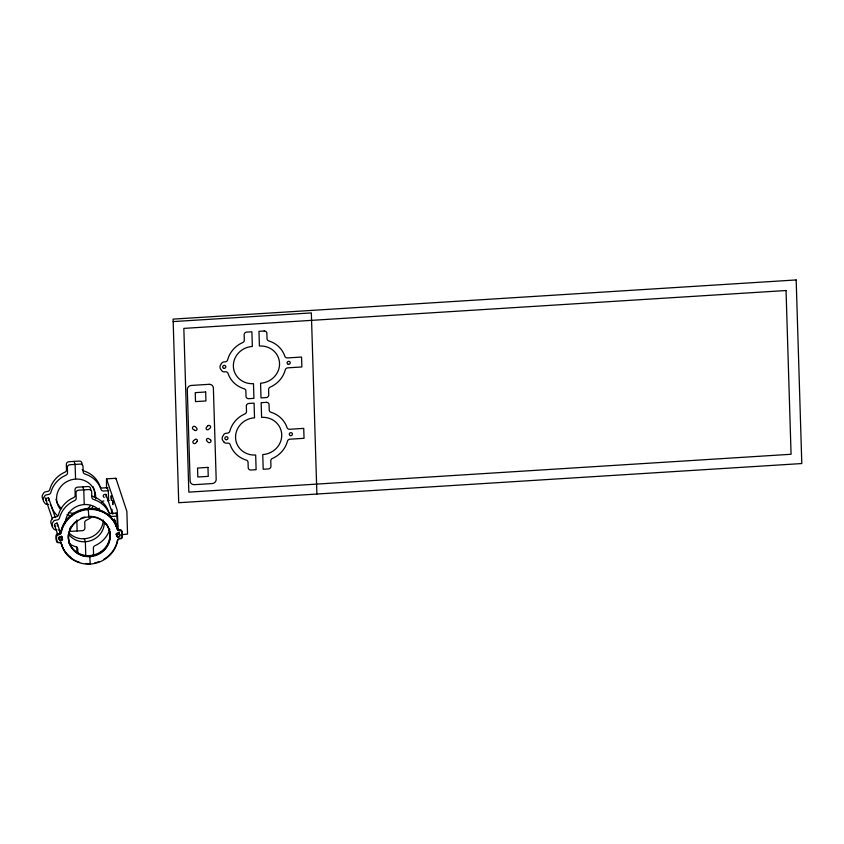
<?xml version="1.0" encoding="UTF-8"?>
<svg xmlns="http://www.w3.org/2000/svg" width="844" height="844" viewBox="0 0 844 844"><rect width="100%" height="100%" fill="white"/><g stroke="black" fill="none" stroke-linecap="round" stroke-linejoin="round"><path stroke-width="1.27" d="M112.927 513.595L112.99 513.015L113.159 513.616M115.723 478.917L115.913 478.274L126.874 511.411L127.539 534.073L121.578 534.695M112.706 500.64L112.832 504.628L112.748 500.524M111.83 513.205L111.725 509.185L111.545 511.854M115.871 478.274L106.492 478.864L106.502 488.043M173.168 321.596L311.341 312.913L316.89 494.025M107.832 487.663L102.535 488.001A2.627 2.469 -18.8 0 1 99.972 486.355A26.238 24.698 -18.8 0 0 83.872 470.984A2.627 2.469 -18.8 0 1 82.279 469.486M108.855 490.68L103.559 491.008A2.627 2.469 -18.8 0 1 100.995 489.362A26.238 24.698 -18.8 0 0 84.896 474.001A2.627 2.469 -18.8 0 1 83.166 471.796L83.007 466.416A2.627 2.469 -18.8 0 0 80.317 464.094L69.894 464.749A2.627 2.469 -18.8 0 0 67.362 467.397L67.531 472.777A2.627 2.469 -18.8 0 1 65.938 475.193A26.238 24.698 -18.8 0 0 50.84 492.516A2.627 2.469 -18.8 0 1 48.382 494.478L45.724 495.038A3.133 2.954 -18.8 0 0 44.658 496.166L43.561 497.96A3.228 3.038 -18.8 0 0 43.255 499.775A3.228 3.038 -18.8 0 0 43.677 501.536L44.869 503.193A3.133 2.954 -18.8 0 0 46.009 504.174L48.541 504.417M107.399 500.714L109.161 500.597M116.493 513.11L111.197 513.437A2.627 2.469 -18.8 0 1 108.633 511.791A26.238 24.698 -18.8 0 0 92.534 496.43A2.627 2.469 -18.8 0 1 91.563 495.871M117.516 516.117L112.22 516.454A2.627 2.469 -18.8 0 1 109.657 514.808A26.238 24.698 -18.8 0 0 93.557 499.437A2.627 2.469 -18.8 0 1 91.827 497.232L91.669 491.852A2.627 2.469 -18.8 0 0 88.979 489.541L78.555 490.195A2.627 2.469 -18.8 0 0 76.023 492.833L76.192 498.224A2.627 2.469 -18.8 0 1 74.599 500.629A26.238 24.698 -18.8 0 0 59.502 517.963A2.627 2.469 -18.8 0 1 57.044 519.925L54.385 520.484A3.133 2.954 -18.8 0 0 53.32 521.613L52.222 523.407A3.228 3.038 -18.8 0 0 51.917 525.221A3.228 3.038 -18.8 0 0 52.339 526.983L53.531 528.639A3.133 2.954 -18.8 0 0 54.67 529.621L56.907 529.874M116.061 526.16L117.822 526.044M106.492 478.864L117.221 510.209L118.171 529.969M223.85 441.897L222.637 440.251A3.228 3.038 -18.8 0 1 222.225 438.479A3.228 3.038 -18.8 0 1 222.542 436.664L223.628 434.871A3.007 2.838 -18.8 0 1 226.139 433.246L227.352 433.183A2.627 2.469 -18.8 0 0 229.811 431.221A26.238 24.698 -18.8 0 1 244.908 413.898A2.627 2.469 -18.8 0 0 246.501 411.482L246.332 406.101A2.627 2.469 -18.8 0 1 248.864 403.453L254.076 403.126L254.529 417.801A19.676 18.526 -18.8 0 0 235.55 437.646A19.676 18.526 -18.8 0 0 255.669 455.022L256.122 469.697L250.9 470.024A2.627 2.469 -18.8 0 1 248.22 467.713L248.052 462.333A2.627 2.469 -18.8 0 0 246.321 460.117A26.238 24.698 -18.8 0 1 230.222 444.756A2.627 2.469 -18.8 0 0 227.658 443.111L226.445 443.184A3.007 2.838 -18.8 0 1 223.871 441.887M43.392 499.564L42.643 498.53A3.228 3.038 -18.8 0 1 42.232 496.757A3.228 3.038 -18.8 0 1 42.538 494.953L43.635 493.149A3.133 2.954 -18.8 0 1 44.7 492.031L47.359 491.461A2.627 2.469 -18.8 0 0 49.807 489.499A26.238 24.698 -18.8 0 1 64.914 472.176A2.627 2.469 -18.8 0 0 66.497 469.76L66.338 464.379A2.627 2.469 -18.8 0 1 68.87 461.731L79.294 461.077A2.627 2.469 -18.8 0 1 81.974 463.398L82.016 464.738M107.272 487.695L108.306 490.723L108.612 500.65M115.934 513.141L116.968 516.169L117.274 526.086M105.89 494.194L112.632 513.996M114.32 518.954L118.107 530.095M118.951 532.564L119.795 535.043M74.082 461.404L75.105 464.422L75.559 479.097M82.744 486.851L83.767 489.868L84.221 504.543M88.472 515.916L88.81 516.918L88.24 508.468A28.865 27.166 -18.8 0 0 60.905 531.604A2.627 2.469 -18.8 0 1 58.415 533.714L57.772 533.746A1.572 1.477 -18.8 0 0 56.253 535.212A33.074 31.133 -18.8 0 0 56.411 540.424A1.572 1.477 -18.8 0 0 57.74 541.69M84.337 538.746L85.36 541.764L85.75 554.603M48.53 497.791L55.282 517.604M56.959 522.552L60.335 532.458M61.601 536.172L62.445 538.651M45.217 497.844L52.381 518.891M54.491 525.084L57.856 534.99M58.7 537.459L59.544 539.938M90.677 490.185L90.635 488.845A2.627 2.469 -18.8 0 0 87.955 486.524L77.532 487.178A2.627 2.469 -18.8 0 0 75 489.826L75.158 495.206A2.627 2.469 -18.8 0 1 73.576 497.622A26.238 24.698 -18.8 0 0 58.468 514.946A2.627 2.469 -18.8 0 1 56.02 516.908L53.362 517.467A3.133 2.954 -18.8 0 0 52.296 518.596L51.189 520.389A3.228 3.038 -18.8 0 0 50.893 522.204A3.228 3.038 -18.8 0 0 51.315 523.966L52.507 525.622A3.133 2.954 -18.8 0 0 52.729 525.907M88.303 510.325L88.24 508.468A28.865 27.166 -18.8 0 1 116.894 528.091A2.627 2.469 -18.8 0 0 119.5 529.874L120.143 529.832A1.572 1.477 -18.8 0 1 121.747 531.098A33.074 31.133 -18.8 0 1 121.874 532.395M89.886 557.04L89.686 555.605L90.255 564.056A28.865 27.166 -18.8 0 1 61.612 544.433A2.627 2.469 -18.8 0 0 59.006 542.65L58.352 542.692A1.572 1.477 -18.8 0 1 56.759 541.426A33.074 31.133 -18.8 0 1 56.59 536.214A1.572 1.477 -18.8 0 1 58.109 534.758L58.764 534.716A2.627 2.469 -18.8 0 0 61.243 532.606A28.865 27.166 -18.8 0 1 88.588 509.47A28.865 27.166 -18.8 0 1 117.232 529.093A2.627 2.469 -18.8 0 0 119.837 530.876L120.492 530.834A1.572 1.477 -18.8 0 1 122.085 532.1A33.074 31.133 -18.8 0 1 122.253 537.312A1.572 1.477 -18.8 0 1 120.734 538.778L120.08 538.81A2.627 2.469 -18.8 0 0 117.601 540.92A28.865 27.166 -18.8 0 1 90.255 564.056L90.086 563.549A28.865 27.166 -18.8 0 1 85.497 563.486M76.804 519.988L77.142 530.992M77.87 553.105L77.743 549.064A2.627 2.469 -18.8 0 0 76.013 546.859A26.238 24.698 -18.8 0 1 69.039 543.515M76.741 546.722L76.888 551.438A2.627 2.469 -18.8 0 0 77.701 553.136M103.759 559.34A28.865 27.166 -18.8 0 0 117.432 540.413A2.627 2.469 -18.8 0 1 118.297 538.957M99.286 561.513A28.865 27.166 -18.8 0 1 94.665 562.916M79.631 562.347A28.865 27.166 -18.8 0 1 61.433 543.937A2.627 2.469 -18.8 0 0 59.671 542.228M88.641 516.412A20.984 19.76 -18.8 0 1 109.171 541.468A20.984 19.76 -18.8 0 1 76.92 552.736A20.984 19.76 -18.8 0 1 77.331 520.368M81.013 518.29A20.984 19.76 -18.8 0 1 84.854 516.982M57.909 542.186A1.572 1.477 -18.8 0 1 56.58 540.93A33.074 31.133 -18.8 0 1 56.421 535.718A1.572 1.477 -18.8 0 1 57.941 534.252L58.584 534.21A2.627 2.469 -18.8 0 0 61.074 532.11A28.865 27.166 -18.8 0 1 88.42 508.974A28.865 27.166 -18.8 0 1 117.063 528.587A2.627 2.469 -18.8 0 0 119.669 530.37L120.323 530.327A1.572 1.477 -18.8 0 1 121.916 531.593A33.074 31.133 -18.8 0 1 122.074 536.805A1.572 1.477 -18.8 0 1 121.947 537.333M59.196 538.841A1.583 1.498 -18.8 0 1 59.629 536.9A1.583 1.498 -18.8 0 1 61.696 536.963A1.583 1.498 -18.8 0 1 61.823 538.936M60.357 540.033A1.583 1.498 -18.8 0 1 59.28 538.061A1.583 1.498 -18.8 0 1 61.528 537.238A1.583 1.498 -18.8 0 1 62.002 539.432M61.644 539.77A1.583 1.498 -18.8 0 1 61.222 539.981M119.5 538.366A2.627 2.469 -18.8 0 1 119.911 538.314L120.565 538.272A1.572 1.477 -18.8 0 0 121.367 537.997M116.736 535.486A1.583 1.498 -18.8 0 1 116.504 533.862M116.894 533.355A1.583 1.498 -18.8 0 1 117.738 532.975M118.318 532.986A1.583 1.498 -18.8 0 1 119.437 533.946M118.582 536.373A1.583 1.498 -18.8 0 1 116.525 535.054A1.583 1.498 -18.8 0 1 118.508 533.492A1.583 1.498 -18.8 0 1 119.447 535.697M70.801 557.473A28.865 27.166 -18.8 0 1 61.264 543.43A2.627 2.469 -18.8 0 0 60.652 542.375M106.207 523.797A20.984 19.76 -18.8 0 1 94.401 554.793A20.984 19.76 -18.8 0 1 68.301 534.642M69.461 529.673A20.984 19.76 -18.8 0 1 70.759 526.878M61.359 536.33A1.583 1.498 -18.8 0 1 61.886 538.018M59.323 538.694A1.583 1.498 -18.8 0 1 58.869 537.248M118.951 532.933A1.583 1.498 -18.8 0 1 119.331 533.862M116.672 535.085A1.583 1.498 -18.8 0 1 116.198 533.777M103.316 520.041A19.676 18.526 -18.8 0 1 89.96 537.596A19.676 18.526 -18.8 0 1 68.512 532.342M58.563 530.053A2.627 2.469 -18.8 0 1 59.913 531.498A26.238 24.698 -18.8 0 0 60.568 533.229M109.815 529.251A26.238 24.698 -18.8 0 1 94.971 545.667A2.627 2.469 -18.8 0 0 93.389 548.083L93.557 553.464A2.627 2.469 -18.8 0 1 91.975 555.869M104.34 521.919A19.676 18.526 -18.8 0 1 90.92 540.635A19.676 18.526 -18.8 0 1 68.733 534.357M65.241 523.248A19.676 18.526 -18.8 0 1 78.587 505.693A19.676 18.526 -18.8 0 1 100.035 510.947M55.577 526.382A1.583 1.498 -18.8 0 1 54.712 524.303A1.583 1.498 -18.8 0 1 57.023 523.702A1.583 1.498 -18.8 0 1 57.255 525.949M112.695 520.062A1.583 1.498 -18.8 0 1 114.615 522.341M93.072 486.703A19.676 18.526 -18.8 0 1 94.433 496.873M90.635 505.472A19.676 18.526 -18.8 0 1 86.278 509.597M74.483 513.342A19.676 18.526 -18.8 0 1 68.438 512.445M61.675 508.721A19.676 18.526 -18.8 0 1 55.978 499.289M50.271 504.807A2.627 2.469 -18.8 0 1 51.252 506.052A26.238 24.698 -18.8 0 0 57.339 515.6M99.328 508.246A26.238 24.698 -18.8 0 1 98.326 509.966M91.468 517.266A26.238 24.698 -18.8 0 1 86.31 520.221A2.627 2.469 -18.8 0 0 84.727 522.636L84.896 528.017A2.627 2.469 -18.8 0 1 82.364 530.665L71.93 531.319A2.627 2.469 -18.8 0 1 69.714 530.338M60.072 508.921A19.676 18.526 -18.8 0 1 71.139 479.856A19.676 18.526 -18.8 0 1 95.604 498.751M92.808 506.864A19.676 18.526 -18.8 0 1 91.025 509.259M71.888 516.053A19.676 18.526 -18.8 0 1 67.045 514.534M46.916 500.946A1.583 1.498 -18.8 0 1 46.082 498.815A1.583 1.498 -18.8 0 1 48.456 498.319A1.583 1.498 -18.8 0 1 48.477 500.608M101.734 502.169A2.627 2.469 -18.8 0 1 103.865 500.935M104.266 497.338A1.583 1.498 -18.8 0 1 103.411 495.249A1.583 1.498 -18.8 0 1 105.722 494.647A1.583 1.498 -18.8 0 1 105.954 496.894M111.608 500.07C111.123 502.254 110.817 489.035 111.608 500.07M221.445 363.532L220.347 365.325A3.228 3.038 -18.8 0 0 220.041 367.14A3.228 3.038 -18.8 0 0 220.463 368.902L221.655 370.548A3.007 2.838 -18.8 0 0 224.261 371.856L225.475 371.761A2.627 2.469 -18.8 0 1 228.038 373.407A26.238 24.698 -18.8 0 0 244.138 388.778A2.627 2.469 -18.8 0 1 245.868 390.983L246.037 396.363A2.627 2.469 -18.8 0 0 248.716 398.684L253.928 398.357L253.485 383.672A19.676 18.526 -18.8 0 1 233.355 366.296A19.676 18.526 -18.8 0 1 252.345 346.462L251.892 331.787L246.68 332.114A2.627 2.469 -18.8 0 0 244.148 334.751L244.306 340.132A2.627 2.469 -18.8 0 1 242.724 342.548A26.238 24.698 -18.8 0 0 227.627 359.882A2.627 2.469 -18.8 0 1 225.169 361.844L223.955 361.918A3.007 2.838 -18.8 0 0 221.466 363.542M207.656 425.946L206.369 427.581A1.519 1.435 -18.8 0 0 208.563 429.459L210.145 428.098A1.73 1.625 -18.8 0 0 210.082 425.787A1.73 1.625 -18.8 0 0 207.656 425.946M197.116 441.423L195.829 443.058A1.73 1.625 -18.8 0 1 193.403 443.216A1.73 1.625 -18.8 0 1 193.339 440.906L194.922 439.545A1.519 1.435 -18.8 0 1 197.116 441.423M796.177 279.944L173.094 319.116L178.728 502.718L801.8 463.546L796.177 279.944M786.049 290.526L183.834 328.39L188.845 492.136L791.071 454.272L786.049 290.526M264.183 331.006L258.971 331.333L259.414 346.019A19.676 18.526 -18.8 0 1 279.543 363.395A19.676 18.526 -18.8 0 1 260.564 383.229L261.007 397.914L266.219 397.577A2.627 2.469 -18.8 0 0 268.751 394.939L268.592 389.559A2.627 2.469 -18.8 0 1 270.175 387.143A26.238 24.698 -18.8 0 0 285.283 369.809A2.627 2.469 -18.8 0 1 287.73 367.847L301.857 366.961L301.551 357.044L287.424 357.93A2.627 2.469 -18.8 0 1 284.861 356.284A26.238 24.698 -18.8 0 0 268.761 340.913A2.627 2.469 -18.8 0 1 267.031 338.708L266.862 333.327A2.627 2.469 -18.8 0 0 264.183 331.006M209.08 384.326L191.356 385.434A4.199 3.956 -18.8 0 0 187.305 389.675L190.111 480.974A4.199 3.956 -18.8 0 0 194.394 484.678L212.129 483.57A4.199 3.956 -18.8 0 0 216.18 479.339L213.374 388.029A4.199 3.956 -18.8 0 0 209.08 384.326M205.662 391.996L195.238 392.65L195.513 401.607L205.936 400.953L205.662 391.996M266.366 402.356L261.155 402.683L261.608 417.358A19.676 18.526 -18.8 0 1 281.727 434.744A19.676 18.526 -18.8 0 1 262.748 454.578L263.201 469.253L268.413 468.926A2.627 2.469 -18.8 0 0 270.945 466.278L270.776 460.898A2.627 2.469 -18.8 0 1 272.369 458.482A26.238 24.698 -18.8 0 0 287.466 441.159A2.627 2.469 -18.8 0 1 289.914 439.196L304.04 438.31L303.734 428.383L289.619 429.269A2.627 2.469 -18.8 0 1 287.055 427.623A26.238 24.698 -18.8 0 0 270.945 412.262A2.627 2.469 -18.8 0 1 269.215 410.057L269.057 404.677A2.627 2.469 -18.8 0 0 266.366 402.356M207.972 467.397L197.549 468.051L197.823 477.008L208.246 476.354L207.972 467.397M210.504 439.829L208.848 438.669A1.519 1.435 -18.8 0 0 206.769 440.811L208.151 442.288A1.73 1.625 -18.8 0 0 210.578 442.129A1.73 1.625 -18.8 0 0 210.504 439.829M194.637 430.334L192.97 429.174A1.73 1.625 -18.8 0 1 192.907 426.874A1.73 1.625 -18.8 0 1 195.333 426.716L196.715 428.193A1.519 1.435 -18.8 0 1 194.637 430.334M226.087 439.692A1.583 1.498 -18.8 0 0 227.922 437.709A1.583 1.498 -18.8 0 0 225.253 437.245A1.583 1.498 -18.8 0 0 226.087 439.692M290.515 435.641A1.583 1.498 -18.8 0 0 292.362 433.658A1.583 1.498 -18.8 0 0 289.682 433.194A1.583 1.498 -18.8 0 0 290.515 435.641M288.332 364.302A1.583 1.498 -18.8 0 0 290.167 362.308A1.583 1.498 -18.8 0 0 287.498 361.844A1.583 1.498 -18.8 0 0 288.332 364.302M223.892 368.353A1.583 1.498 -18.8 0 0 225.738 366.359A1.583 1.498 -18.8 0 0 223.069 365.895A1.583 1.498 -18.8 0 0 223.892 368.353M83.028 555.911A20.984 19.76 -18.8 0 0 109.815 531.868A20.984 19.76 -18.8 0 0 75.422 522.52A20.984 19.76 -18.8 0 0 83.028 555.911M60.652 540.772A1.583 1.498 -18.8 0 0 62.498 538.788A1.583 1.498 -18.8 0 0 59.829 538.324A1.583 1.498 -18.8 0 0 60.652 540.772M118.012 537.174A1.583 1.498 -18.8 0 0 119.848 535.18A1.583 1.498 -18.8 0 0 117.179 534.716A1.583 1.498 -18.8 0 0 118.012 537.174"/></g></svg>
